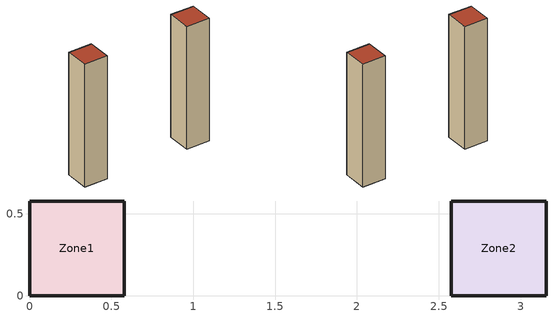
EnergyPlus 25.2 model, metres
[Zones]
Zone1
 floor ground (DefaultFloor): 0,0 0.58,0 0.58,0.58 0,0.58 z0
 wall outside (DefaultWall): 0.58,0 0,0 0,0.58 0.58,0.58 0.58,0 z0:3
 roof outside (DefaultRoof): 0,0.58 0.58,0.58 0.58,0 0,0 z3
Zone2
 floor ground (DefaultFloor): 2.58,0 3.15,0 3.15,0.58 2.58,0.58 z0
 wall outside (DefaultWall): 3.15,0 2.58,0 2.58,0.58 3.15,0.58 3.15,0 z0:3
 roof outside (DefaultRoof): 2.58,0.58 3.15,0.58 3.15,0 2.58,0 z3
[Building]
BaseBuilding: North Axis=0; Terrain=City; Loads Convergence Tolerance Value=0.04; Temperature Convergence Tolerance Value=0.4; Solar Distribution=FullExterior; Maximum Number of Warmup Days=25
[SIZINGPERIOD:DESIGNDAY] Day of Month=21; Humidity Condition Type=Wetbulb; Barometric Pressure=99063; Rain Indicator=No; Snow Indicator=No; Daylight Saving Time Indicator=No; Solar Model Indicator=ASHRAEClearSky; ASHRAE Clear Sky Optical Depth for Beam Irradiance taub=0; ASHRAE Clear Sky Optical Depth for Diffuse Irradiance taud=0; Sky Clearness=0; Begin Environment Reset Mode=FullResetAtBeginEnvironment
Name | Month | Day Type | Maximum DryBulb Temperature | Daily DryBulb Temperature Range | Wetbulb or DewPoint at Maximum DryBulb | Wind Speed | Wind Direction
Chicago_Winter_Design_Day | 1 | WinterDesignDay | -17.3 | 0 | -17.3 | 4.9 | 270
Chicago_Summer_Design_Day | 7 | SummerDesignDay | 33.3 | 10.7 | 23.8 | 5.3 | 230
[MATERIAL] Roughness=MediumRough; Specific Heat=900; Thermal Absorptance=0.9; Solar Absorptance=0.7; Visible Absorptance=0.7
Name | Thickness | Conductivity | Density
DefaultWallMaterial | 0.2 | 0.9 | 1800
DefaultRoofMaterial | 0.15 | 0.8 | 1600
DefaultFloorMaterial | 0.25 | 1.5 | 2400
[CONSTRUCTION]
DefaultWall: DefaultWallMaterial
DefaultRoof: DefaultRoofMaterial
DefaultFloor: DefaultFloorMaterial
[Zone] Type=1; Multiplier=3; Ceiling Height=1; Volume=1; Floor Area=1
Zone1; Zone2
[People] Number of People Schedule=AlwaysOn; Number of People Calculation Method=People; Number of People=120; People per Floor Area=0.3; Floor Area per Person=0.3
Name | Zone or ZoneList or Space or SpaceList
Zone1People | Zone1
Zone2People | Zone2
[Lights] Schedule=AlwaysOn; Design Level Calculation Method=LightingLevel; Lighting Level=1; Watts per Floor Area=0; Watts per Person=0; Return Air Fraction=0
Name | Zone or ZoneList or Space or SpaceList
Zone1Lights | Zone1
Zone2Lights | Zone2
[ElectricEquipment] Schedule=AlwaysOn; Design Level Calculation Method=EquipmentLevel; Design Level=1; Watts per Floor Area=0; Watts per Person=0
Name | Zone or ZoneList or Space or SpaceList
Zone1Equip | Zone1
Zone2Equip | Zone2
[Schedule:Compact]
AlwaysOn: Through:12/31, For:AllDays, Until:24:00, 1
